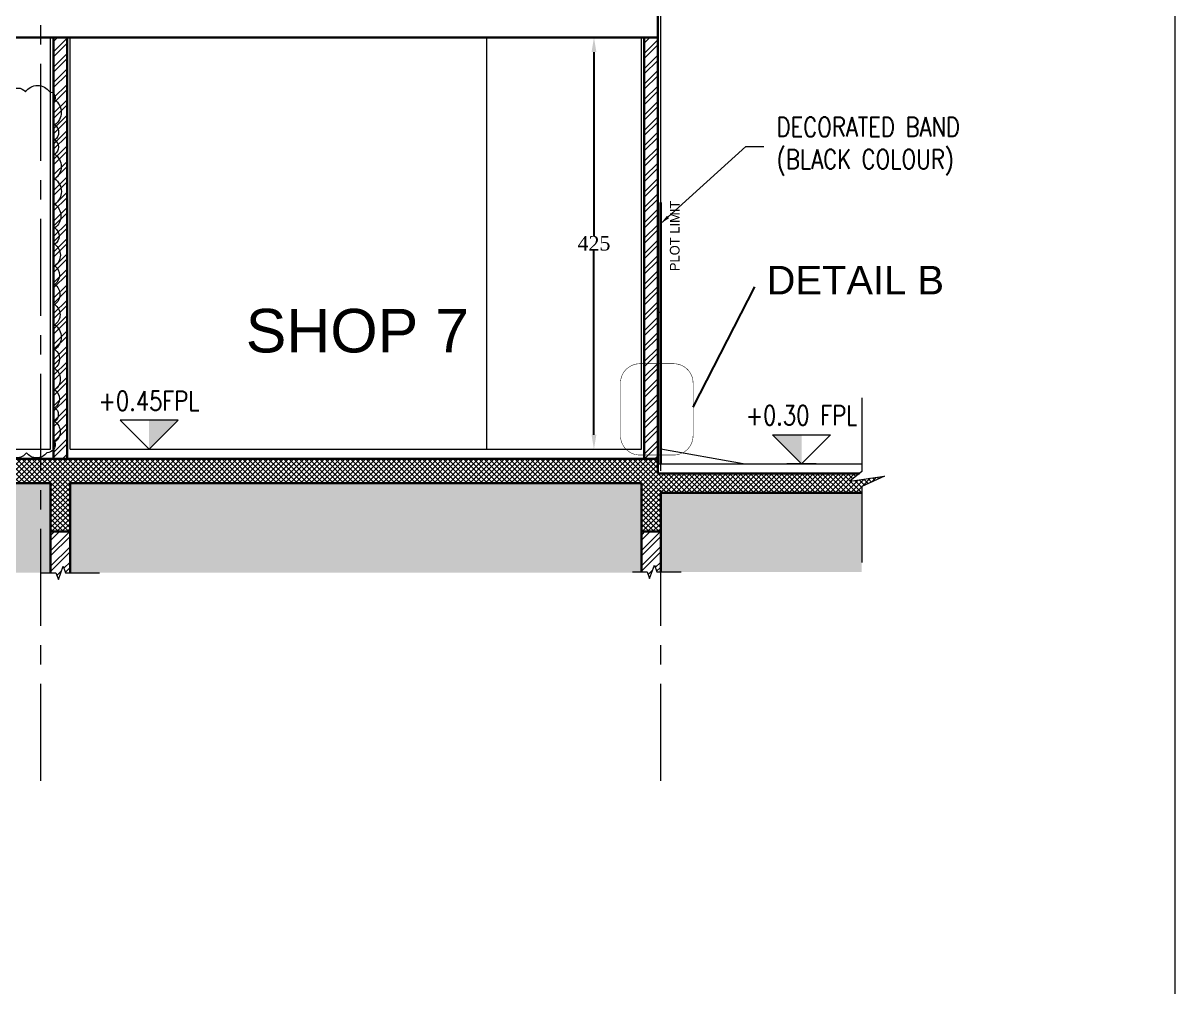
# Model space of a CAD drawing. Header units: millimetres. Extents: x -9083 to 924194, y -232449 to 321637.
# Drawn here: x 43701 to 55597, y 13223 to 23175 of the extents above; entities that cross this region are included whole.
import ezdxf
from ezdxf.enums import TextEntityAlignment as Align

# ---------------------------------------------------------------- set-up
doc = ezdxf.new("R2010")
doc.units = ezdxf.units.MM
doc.header["$LTSCALE"] = 400
doc.header["$MEASUREMENT"] = 0
doc.header["$PDMODE"] = 3
for name, pattern in [('CENTER', [2, 1.25, -0.25, 0.25, -0.25]), ('CENTERX2', [4, 2.5, -0.5, 0.5, -0.5]), ('DASHDOT', [1, 0.5, -0.25, 0, -0.25]), ('PHANTOM2', [1.25, 0.625, -0.125, 0.125, -0.125, 0.125, -0.125])]:
    doc.linetypes.add(name, pattern=pattern)
doc.layers.get('0').update_dxf_attribs({"lineweight": 0, "true_color": 0xff1414})
doc.layers.get('Defpoints').update_dxf_attribs({"color": 8, "lineweight": 5})
doc.layers.add('A-400 ANNOT-TEXT', color=7, linetype='Continuous')
for name, color, linetype, lineweight in [('A-ANNO-DIMS', 134, 'Continuous', 9), ('AR-dim-axis', 3, 'Continuous', 15), ('ELEVATION 00', 7, 'Continuous', 30), ('ELEVATION 02', 3, 'Continuous', 18), ('FINISH', 3, 'Continuous', 9), ('HATCH', 15, 'Continuous', 0), ('LEVELS', 251, 'Continuous', 5), ('PLOT BOWNDARY', 1, 'DASHDOT', 50), ('REVC', 210, 'Continuous', 0), ('ROOMS DIMENSION', 3, 'Continuous', 5), ('WALL ELEVATION', 3, 'Continuous', 9), ('WALL PROPOSED', 255, 'Continuous', 30)]:
    doc.layers.add(name, color=color, linetype=linetype, lineweight=lineweight)
doc.layers.add('AXIES', color=7, linetype='CENTER', lineweight=0, true_color=0x949596)
doc.styles.add('Arial_1', font='arial.ttf', dxfattribs={"height": 300})
doc.styles.add('ROMAN', font='times.ttf')
doc.styles.add('ROMAN-0.7', font='romans.shx', dxfattribs={"width": 0.7})
doc.styles.add('ROMANS-0.8', font='romans.shx', dxfattribs={"width": 0.8})
doc.styles.add('ROMANS-TITLE', font='ROMANS.shx', dxfattribs={"width": 0.8})
doc.styles.add('simple', font='simplex.shx')
doc.styles.add('XREF$0$STANDARD', font='verdana.ttf')
doc.dimstyles.new('d-block', dxfattribs={"dimscale": 0, "dimtxt": 0.2, "dimasz": 0.12, "dimexe": 0.1, "dimexo": 0.1, "dimgap": 0.1, "dimtad": 0, "dimzin": 9, "dimdsep": 46, "dimtxsty": 'simple', "dimblk": 'OPEN90', "dimcen": 0.1, "dimdle": 0.04, "dimclrd": 256, "dimclre": 256, "dimclrt": 256, "dimazin": 0, "dimtfac": 1, "dimtix": 1, "dimtofl": 0, "dimtmove": 2, "dimatfit": 3, "dimldrblk": 'OBLIQUE', "dimfxl": 40, "dimtolj": 1, "dimtzin": 1, "dimarcsym": 0})
doc.dimstyles.new('DIM-200-100', dxfattribs={"dimtxt": 200, "dimasz": 100, "dimexe": 100, "dimexo": 100, "dimgap": 75, "dimtad": 1, "dimdec": 0, "dimzin": 12, "dimdsep": 46, "dimtxsty": 'ROMAN-0.7', "dimblk": 'ARCHTICK', "dimcen": 50, "dimdle": 100, "dimclrd": 8, "dimclre": 9, "dimclrt": 256, "dimadec": 0, "dimazin": 0, "dimtfac": 1, "dimtdec": 0, "dimtix": 1, "dimtmove": 2, "dimatfit": 3, "dimfxl": 1, "dimtolj": 1, "dimtzin": 0, "dimlwd": 9, "dimlwe": 5, "dimarcsym": 0})
doc.dimstyles.new('ELEV DIM', dxfattribs={"dimtxt": 150, "dimasz": 150, "dimexe": 0.06, "dimexo": 0.06, "dimgap": 0.03, "dimtad": 1, "dimtih": 1, "dimtoh": 1, "dimdec": 0, "dimlfac": 0.1, "dimzin": 13, "dimdsep": 46, "dimtxsty": 'ROMAN', "dimcen": 0.09, "dimdle": 0.06, "dimse1": 1, "dimse2": 1, "dimclrd": 256, "dimclre": 256, "dimclrt": 3, "dimadec": 0, "dimazin": 0, "dimtfac": 1, "dimtdec": 0, "dimtix": 1, "dimtmove": 2, "dimatfit": 3, "dimfxl": 0.06, "dimtolj": 1, "dimtzin": 0, "dimarcsym": 0})

# ---------------------------------------------------------------- blocks, each defined once
blk = doc.blocks.new('LVL-200')
at = {"color": 5, "ltscale": 800}
blk.add_line((-153071, 178428), (-152471, 178428), dxfattribs=at)
blk.add_lwpolyline([(-153371, 179028), (-152771, 178428), (-152171, 179028), (-153371, 179028)])
blk.add_solid([(-152771, 179028), (-152171, 179028), (-152771, 178428)])
at = {"ltscale": 800, "style": 'ROMANS-TITLE', "width": 0.8}
blk.add_attdef('FLOOR-LEVEL', text='', height=400, dxfattribs=at).set_placement((-152771, 179428), align=Align.MIDDLE)
blk = doc.blocks.new('*D851')
at = {"layer": 'Defpoints', "color": 0, "transparency": 16777216}
for p in [(49877, 23025), (49597, 18774), (49877, 18774)]:
    blk.add_point(p, dxfattribs=at)
at = {"layer": 'ROOMS DIMENSION', "lineweight": -2, "transparency": 16777216}
for p, q in [((49597, 22875), (49597, 20976)), ((49597, 18924), (49597, 20823))]:
    blk.add_line(p, q, dxfattribs=at)
at = {"layer": 'ROOMS DIMENSION', "transparency": 16777216}
for points in [[(49572, 22875), (49622, 22875), (49597, 23025)], [(49572, 18924), (49622, 18924), (49597, 18774)]]:
    blk.add_solid(points, dxfattribs=at)
at = {"layer": 'ROOMS DIMENSION', "color": 3, "transparency": 16777216, "insert": (49597, 20900), "char_height": 150, "attachment_point": 5, "style": 'ROMAN'}
blk.add_mtext('\\A1;425', dxfattribs=at)
blk = doc.blocks.new('_ArchTick')
at = {"color": 0, "linetype": 'ByBlock', "const_width": 0.15}
blk.add_lwpolyline([(-0.5, -0.5), (0.5, 0.5)], dxfattribs=at)
blk = doc.blocks.new('_Oblique')
at = {"color": 0, "linetype": 'ByBlock', "lineweight": -2}
blk.add_line((-0.5, -0.5), (0.5, 0.5), dxfattribs=at)
blk = doc.blocks.new('_Open90')
at = {"color": 0, "linetype": 'ByBlock', "lineweight": -2}
for p, q in [((0, 0), (-1, 0)), ((-0.5, 0.5), (0, 0)), ((0, 0), (-0.5, -0.5))]:
    blk.add_line(p, q, dxfattribs=at)
blk = doc.blocks.new('rffghffr')
at = {"layer": 'AXIES', "linetype": 'CENTERX2'}
for p, q in [((6119282.5, 695783), (6119282.5, 714330.6)), ((6125682.5, 695783), (6125682.5, 714330.6))]:
    blk.add_line(p, q, dxfattribs=at)

msp = doc.modelspace()

# ---------------------------------------------------------------- hatches: boundary and pattern name
at = {"layer": 'HATCH'}
h = msp.add_hatch(dxfattribs=at)
h.set_pattern_fill('ANSI32', color=256, scale=300)
h.set_pattern_definition([(45, (279.48, -883.14), (-79.54951, 79.54951), []), (45, (332.51, -883.14), (-79.54951, 79.54951), [])])
h.paths.add_polyline_path([(2216.33717, 23324.37022), (2356.33717, 23324.37022), (2356.33827, 26224.71615), (2216.33827, 26224.71716)])
h.paths.add_polyline_path([(2356.33705, 23024.71936), (2216.33705, 23024.71936), (2216.33643, 18674.71789), (2356.33643, 18674.71687)])
h.paths.add_polyline_path([(50256.3362, 23024.71936), (50116.3363, 23024.71936), (50116.33891, 18674.36819), (50256.33818, 18674.36716)])
h = msp.add_hatch(dxfattribs=at)
h.set_pattern_fill('ANSI32', color=256, scale=300)
h.set_pattern_definition([(45, (279.48, -493.15), (-79.54951, 79.54951), []), (45, (332.51, -493.15), (-79.54951, 79.54951), [])])
h.paths.add_polyline_path([(44156.34547, 23024.5683), (44016.34547, 23024.56954), (44016.34547, 18674.41283), (44156.34547, 18674.41159)])
h.paths.add_polyline_path([(38216.33606, 18674.45507), (38356.33606, 18674.45404), (38356.33606, 23024.71886), (38216.33606, 23024.71987)])
h.paths.add_polyline_path([(32916.33606, 18674.49376), (33056.33606, 18674.49274), (33056.33606, 23024.71886), (32916.33606, 23024.71987)])
h.paths.add_polyline_path([(22456.33606, 23024.71886), (22316.33606, 23024.71987), (22316.33606, 18674.57115), (22456.33606, 18674.57013)])
h.paths.add_polyline_path([(17016.33606, 18674.60984), (17156.33606, 18674.60882), (17156.33606, 23024.71886), (17016.33606, 23024.71987)])
h.paths.add_polyline_path([(10786.33606, 18674.65533), (10956.33606, 18674.65409), (10956.33606, 23024.71875), (10786.33606, 23024.71997)])
h.paths.add_polyline_path([(10786.33606, 23024.71875), (10616.33606, 23024.71997), (10616.33606, 18674.65657), (10786.33606, 18674.65533)])
h.paths.add_polyline_path([(6416.27911, 18674.68723), (6556.27911, 18674.68621), (6556.27911, 23024.71886), (6416.27911, 23024.71987)])
h.paths.add_polyline_path([(27616.335, 18674.53245), (27756.335, 18674.53143), (27756.33606, 23024.71886), (27616.33606, 23024.71987)])
h = msp.add_hatch(dxfattribs=at)
h.set_pattern_fill('ANSI37', color=256, scale=300)
h.set_pattern_definition([(45, (279.48, -443.147), (-26.516504, 26.516504), []), (135, (279.48, -443.147), (-26.516504, -26.516504), [])])
h.paths.add_polyline_path([(2216.33606, 18524.71573), (33.31556, 18524.7148), (-63.62449, 18444.66072), (292.12023, 18496.54471), (57.95721, 18389.88695), (57.95721, 18324.71665), (2186.34492, 18324.71665), (2186.34492, 17924.71833), (2386.34492, 17924.71833), (2386.34492, 18424.71687), (6386.28797, 18424.68987), (6386.28797, 17924.71833), (6586.28797, 17924.71833), (6586.28797, 18424.68841), (10586.34492, 18424.66064), (10586.34492, 17924.71833), (10986.34492, 17924.71833), (10986.34492, 18424.65918), (16986.34492, 18424.62999), (16986.34492, 17924.68815), (17186.34492, 17924.68815), (17186.34492, 18424.62853), (18486.34392, 18424.59933), (22286.34492, 18424.56867), (22286.34492, 17924.62776), (22486.34492, 17924.62776), (22486.34492, 18424.56721), (27586.34492, 18424.538), (27586.34492, 17924.71833), (27786.34492, 17924.71833), (27786.34492, 18424.53654), (32886.34492, 18424.50734), (32886.34492, 17924.56737), (33086.34492, 17924.56737), (33086.34492, 18424.50588), (38186.34492, 18424.47668), (38186.34492, 17924.53718), (38386.34492, 17924.53718), (38386.34492, 18424.47522), (43986.34492, 18424.41535), (43986.34492, 17924.47679), (44186.34492, 17924.47679), (44186.34492, 18424.41389), (47886.34392, 18424.38469), (48086.34392, 18424.38323), (50086.34492, 18424.36862), (50086.34492, 17924.36862), (50286.34492, 17924.36862), (50286.34492, 18324.71665), (52362.48468, 18324.71665), (52362.48468, 18389.88695), (52596.6477, 18496.54471), (52240.90297, 18444.66072), (52337.8753, 18524.74145), (50255.83445, 18524.72906), (50256.83622, 18674.71688), (2356.33606, 18674.71687), (2216.33606, 18674.71789)])
h = msp.add_hatch(dxfattribs=at)
h.set_pattern_fill('EARTH', color=256, scale=750, angle=45)
h.set_pattern_definition([(45, (279.48, -443.15), (0, 265.16504), [187.5, -187.5]), (45, (229.76, -393.43), (0, 265.16504), [187.5, -187.5]), (45, (180.04, -343.71), (0, 265.16504), [187.5, -187.5]), (135, (180.04, -310.56), (-265.16504, 3e-14), [187.5, -187.5]), (135, (229.76, -260.85), (-265.16504, 3e-14), [187.5, -187.5]), (135, (279.48, -211.13), (-265.16504, 3e-14), [187.5, -187.5])])
h.paths.add_polyline_path([(18686.34392, 18424.59933), (17186.34492, 18424.6087), (17186.34492, 17500.31118), (18686.34392, 17500.30305)])
h.paths.add_polyline_path([(16986.34492, 18424.60963), (10986.34492, 18424.65663), (10986.34492, 17500.35865), (16986.34492, 17500.31294)])
h.paths.add_polyline_path([(10586.34492, 18424.65679), (6586.28797, 18424.6727), (6586.28797, 17500.37471), (10586.34492, 17500.3588)])
h.paths.add_polyline_path([(6386.28797, 18421.18799), (2386.34492, 18424.7176), (2386.34492, 17507.94319), (2596.0815, 17507.94246), (6386.28797, 17503.86233)])
h.paths.add_polyline_path([(2186.34492, 18324.71665), (57.95721, 18324.71665), (57.95721, 17604.11136), (57.95721, 17507.94246), (2186.34492, 17507.94246)])
h.paths.add_polyline_path([(22286.34492, 18424.56967), (18686.34392, 18424.59787), (18686.34392, 17500.30082), (22286.34492, 17500.27378)])
h.paths.add_polyline_path([(32886.34492, 18424.50734), (27786.34492, 18424.53144), (27786.34492, 17500.35609), (32886.34492, 17500.31274)])
h.paths.add_polyline_path([(38186.34492, 18424.45389), (33086.34492, 18424.49413), (33086.34492, 17500.19848), (38186.34492, 17500.15891)])
h.paths.add_polyline_path([(43986.34492, 18424.41535), (38386.34492, 18424.44455), (38386.34492, 17500.14984), (39883.93991, 17500.14984), (43986.34492, 17500.12032)])
h.paths.add_polyline_path([(50086.34492, 18424.36756), (44186.34492, 18424.41576), (44186.34492, 17500.12152), (44083.93991, 17500.11965), (50086.34492, 17500.07147)])
h.paths.add_polyline_path([(52362.48361, 18324.71665), (50286.34445, 18324.71665), (50286.34539, 17507.59275), (52362.48468, 17507.59275), (52362.48468, 17604.11136)])
h = msp.add_hatch(dxfattribs=at)
h.set_pattern_fill('ANSI32', color=256, scale=300)
h.set_pattern_definition([(45, (-6159475.17, -624269.9), (-79.5495129, 79.5495129), []), (45, (-6159422.14, -624269.9), (-79.5495129, 79.5495129), [])])
h.paths.add_polyline_path([(43986.34492, 17924.47752), (44186.34492, 17924.47752), (44186.34492, 17500.11897), (44140.96833, 17500.12038), (44115.96833, 17568.80732), (44065.96833, 17431.43344), (44040.96843, 17500.12009), (43986.34492, 17500.12043)])
h = msp.add_hatch(dxfattribs=at)
h.set_pattern_fill('ANSI32', color=256, scale=300)
h.set_pattern_definition([(45, (-6153370.06, -624262.43), (-79.5495129, 79.5495129), []), (45, (-6153317.02, -624262.43), (-79.5495129, 79.5495129), [])])
h.paths.add_polyline_path([(50086.34492, 17931.94989), (50286.34492, 17931.94989), (50286.34492, 17507.59134), (50246.08697, 17507.59275), (50221.08697, 17576.27968), (50171.08697, 17438.90581), (50146.08708, 17507.59246), (50086.34492, 17507.5928)])

# ---------------------------------------------------------------- linework, layer by layer
at = {"layer": 'AR-dim-axis', "color": 1, "linetype": 'PHANTOM2', "const_width": 5}
msp.add_lwpolyline([(50070.76898, 19657.52794), (50420.70005, 19657.52794, -0.4142135624), (50620.70005, 19457.52794), (50620.70005, 18914.96975, -0.4142135624), (50420.70005, 18714.96975), (50070.76898, 18714.96975, -0.4142135624), (49870.76898, 18914.96975), (49870.76898, 19457.52794, -0.4142135624)], format="xyb", close=True, dxfattribs=at)
at = {"layer": 'Defpoints'}
msp.add_lwpolyline([(-8100, 42366.04501), (55596.80779, 42366.04501), (55596.80779, -15919.30099), (-8100, -15919.30099)], close=True, dxfattribs=at)
at = {"layer": 'ELEVATION 00'}
msp.add_line((50256.33534, 18524.74145), (52337.8753, 18524.74145), dxfattribs=at)
at = {"layer": 'ELEVATION 02'}
for p, q in [((50269.60786, 20187.71665), (50286.33491, 20197.71665)), ((50286.33491, 20177.71665), (50269.60786, 20187.71665))]:
    msp.add_line(p, q, dxfattribs=at)
at = {"layer": 'FINISH'}
for p, q in [((50286.33615, 18624.74145), (50286.37578, 23424.37249)), ((43986.34492, 18774.41294), (43986.34492, 23024.41848)), ((44186.34492, 18774.41148), (44186.34492, 23024.41702)), ((50086.33606, 18774.36841), (50086.33606, 23024.37395)), ((38386.33606, 18774.45382), (43986.34492, 18774.41294)), ((44186.34492, 18774.41148), (50086.33606, 18774.36841)), ((50256.33536, 18624.74145), (52362.48468, 18624.74145)), ((50286.34284, 18624.74477), (50286.33737, 18624.74477))]:
    msp.add_line(p, q, dxfattribs=at)
at = {"layer": 'LEVELS', "ltscale": 800}
for points in [[(52362.48468, 19303.99482), (52362.48468, 18545.06413), (52240.90297, 18444.66072), (52596.6477, 18496.54471), (52362.48468, 18389.88695), (52362.48468, 17604.11136)], [(43890.96833, 17500.12038), (44040.96833, 17500.12038), (44065.96833, 17431.43344), (44115.96833, 17568.80732), (44140.96833, 17500.12038), (44490.95947, 17500.11965)], [(49996.08697, 17507.59275), (50146.08697, 17507.59275), (50171.08697, 17438.90581), (50221.08697, 17576.27968), (50246.08697, 17507.59275), (50496.08697, 17507.59275)]]:
    msp.add_lwpolyline(points, dxfattribs=at)
at = {"layer": 'PLOT BOWNDARY', "const_width": 25}
msp.add_lwpolyline([(50286.33491, 18624.74145), (50286.33491, 21324.71665)], dxfattribs=at)
at = {"layer": 'REVC'}
msp.add_lwpolyline([(43575.41588, 22464.40411, -0.52056705), (43725.25362, 22464.40411, -0.52056705), (43976.92146, 22464.40411, -0.52056705), (44028.79346, 22382.24695, -0.52056705), (44028.79346, 22122.44085, -0.52056705), (44028.79346, 21967.74456, -0.52056705), (44028.79346, 21820.17332, -0.52056705), (44028.79346, 21566.50754, -0.52056705), (44028.79346, 21304.07277, -0.52056705), (44028.79346, 21059.31433, -0.52056705), (44028.79346, 20890.08716, -0.52056705), (44028.79346, 20667.26542, -0.52056705), (44028.79346, 20476.93165, -0.52056705), (44028.79346, 20268.58789, -0.52056705), (44028.79346, 20058.79551, -0.52056705), (44028.79346, 19804.49902, -0.52056705), (44028.79346, 19609.48574, -0.52056705), (44028.79346, 19388.29165, -0.52056705), (44028.79346, 19203.71978, -0.52056705), (44028.79346, 19062.45163, -0.52056705), (44028.79346, 18849.55858, -0.52056705), (43946.37671, 18739.10241, -0.52056705), (43737.95971, 18739.10241, -0.52056705), (43529.40842, 18739.10241, -0.52056705)], format="xyb", dxfattribs=at)
at = {"layer": 'WALL ELEVATION'}
for p, q in [((48486.33606, 23024.38563), (48486.33606, 18774.38009)), ((51136.7476, 18624.74145), (50286.33739, 18774.74145))]:
    msp.add_line(p, q, dxfattribs=at)
at = {"layer": 'WALL PROPOSED'}
for p, q in [((50256.33534, 18524.74145), (50256.3361, 23324.37022)), ((2216.33326, 23024.71936), (50256.33606, 23024.71936)), ((44016.34492, 18674.41272), (44016.34492, 23024.41848)), ((44156.34492, 18674.4117), (44156.34492, 23024.41702)), ((50116.33606, 18674.36819), (50116.33606, 23024.71936)), ((2216.33606, 18674.71789), (50256.33534, 18674.36716)), ((38386.34492, 18424.45324), (43986.34492, 18424.41587)), ((43986.34492, 18424.41587), (43986.34492, 17500.12184)), ((44186.34492, 18424.41438), (50086.34492, 18424.36862)), ((44186.34492, 18424.41438), (44186.34492, 17500.12014)), ((50086.34492, 17507.59275), (50086.34492, 18424.36862)), ((50286.32851, 18324.74331), (52362.48468, 18324.74331)), ((50286.34492, 17507.59275), (50286.34492, 18324.71665)), ((50286.34492, 18324.71665), (52362.48468, 18324.71665)), ((43986.34492, 17924.47752), (44186.34492, 17924.47752)), ((50286.34492, 17924.36862), (50086.34492, 17924.36862))]:
    msp.add_line(p, q, dxfattribs=at)

# ---------------------------------------------------------------- block references
at = {"layer": 'AXIES'}
msp.add_blockref('rffghffr', (-6075396.1806, -680431.17116), dxfattribs=at)
at = {"layer": 'LEVELS', "ltscale": 800}
ref = msp.add_blockref('LVL-200', (121388.39183, -70439.68883), dxfattribs=dict(at, xscale=0.5, yscale=0.5, zscale=0.5))
ref.add_attrib('FLOOR-LEVEL', '+0.45FPL', dxfattribs={"layer": '0', "color": 1, "ltscale": 800, "height": 200, "style": 'ROMANS-TITLE', "width": 0.8}).set_placement((45002.73732, 19274.40552), align=Align.MIDDLE)
ref = msp.add_blockref('LVL-200', (-24645.02157, -70589.37955), dxfattribs=dict(at, xscale=-0.5, yscale=0.5, zscale=0.5))
ref.add_attrib('FLOOR-LEVEL', '+0.30 FPL', dxfattribs={"layer": '0', "color": 1, "ltscale": 800, "height": 200, "style": 'ROMANS-TITLE', "width": 0.8}).set_placement((51740.63294, 19124.7148), align=Align.MIDDLE)

# ---------------------------------------------------------------- texts
at = {"layer": 'A-400 ANNOT-TEXT', "insert": (51483.81497, 22202.15721, 0), "char_height": 200, "width": 2254.5996412, "attachment_point": 1, "style": 'ROMANS-0.8'}
msp.add_mtext('DECORATED BAND (BLACK COLOUR) ', dxfattribs=at)
at = {"layer": 'A-ANNO-DIMS', "attachment_point": 2, "line_spacing_factor": 0.938532, "style": 'Arial_1'}
for s, insert, char_height, width in [('DETAIL B', (52295.76015, 20667.75964, 0), 295.05988, 2502.437949), ('SHOP 7', (47154.01922, 20223.86269), 450, 3983.1132864)]:
    msp.add_mtext(s, dxfattribs=dict(at, insert=insert, char_height=char_height, width=width))
at = {"layer": 'PLOT BOWNDARY', "insert": (50431.73521, 20977.32661), "char_height": 100, "width": 3591.7615035, "attachment_point": 5, "rotation": 90, "style": 'XREF$0$STANDARD'}
msp.add_mtext('{\\fStylus BT|b0|i0|c0|p34;PLOT LIMIT}', dxfattribs=at)

# ---------------------------------------------------------------- dimensions: what is measured, and where the dimension line sits
at = {"layer": 'ROOMS DIMENSION'}
dim = msp.add_aligned_dim(p1=(49876.95874, 23024.69883), p2=(49876.92304, 18774.36993), distance=-279.49287, dimstyle='ELEV DIM', override={"dimtad": 0}, dxfattribs=at)
dim.commit()
dim.dimension.update_dxf_attribs({"geometry": '*D851', "text_midpoint": (49597.44803, 20899.53673)})

# ---------------------------------------------------------------- leaders
at = {"layer": 'A-400 ANNOT-TEXT', "ltscale": 10}
msp.add_leader([(50287.3371, 21105.25619, 0), (51166.69796, 21899.33677, 0), (51351.96506, 21899.33677, 0)], dimstyle='DIM-200-100', dxfattribs=at)
at = {"layer": 'AR-dim-axis', "color": 1, "linetype": 'Continuous'}
msp.add_leader([(50620.70005, 19207.47217, 0), (51259.85635, 20451.39792, 0)], dimstyle='d-block', override={"dimscale": 1, "dimfxl": 0.1, "dimfxlon": 1, "dimarcsym": 1}, dxfattribs=at)

doc.saveas('drawing.dxf')
